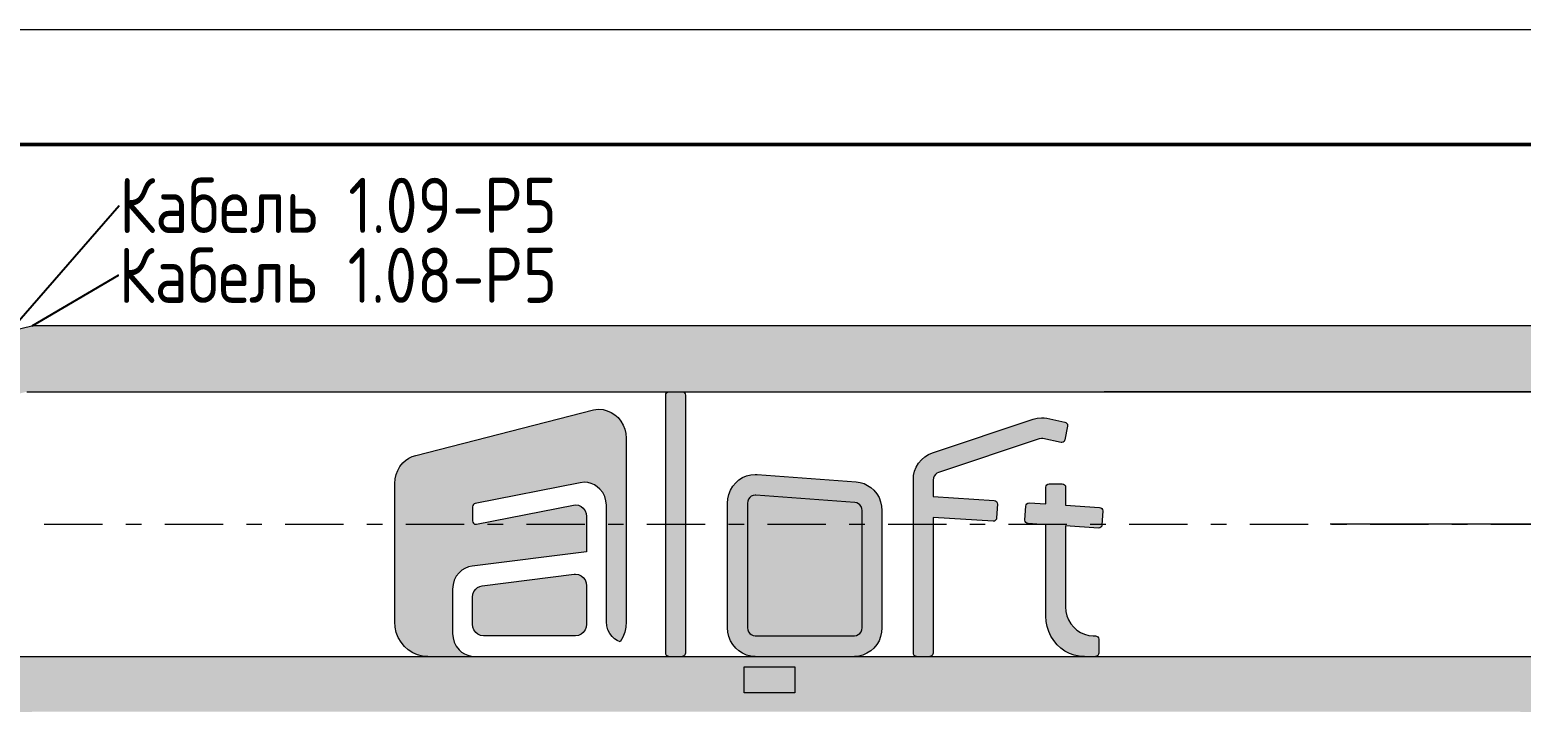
# Model space of a CAD drawing. Header units: millimetres. Extents: x 1499747 to 4230374, y -28481 to 441852.
# Drawn here: x 4054922 to 4068450, y 407064 to 413159 of the extents above; entities that cross this region are included whole.
import ezdxf
from ezdxf import colors
from ezdxf.entities.mleader import LeaderData, LeaderLine
from ezdxf.enums import TextEntityAlignment as Align
from ezdxf.math import Vec2, Vec3

# ---------------------------------------------------------------- set-up
doc = ezdxf.new("R2010")
doc.units = ezdxf.units.MM
doc.header["$MEASUREMENT"] = 0
doc.layers.add('ТП', color=250, linetype='Continuous', lineweight=30)
doc.layers.add('Чертеж и Рисунок', color=7, linetype='Continuous')
doc.styles.add('ISOCPEUR_4', font='isocpeur.ttf', dxfattribs={"width": 0.85, "height": 250})
doc.styles.add('СПДС', font='isocpeur.ttf', dxfattribs={"width": 0.9})

# ---------------------------------------------------------------- blocks, each defined once
blk = doc.blocks.new('*U32')
at = {"lineweight": 0}
blk.add_lwpolyline([(-415, -5), (5, -5), (5, 292), (-415, 292)], close=True, dxfattribs=at)
at = {"color": 0, "linetype": 'Continuous', "lineweight": 50}
blk.add_lwpolyline([(-395, 287), (0, 287), (0, 0), (-395, 0)], close=True, dxfattribs=at)
at = {"style": 'СПДС'}
for tag, p in [('ШИФР_ПРОЕКТА_ЛИСТ2', (-65, 7.5)), ('ЛИСТ_второй', (-5, 5))]:
    blk.add_attdef(tag, text='', height=2.5, dxfattribs=at).set_placement(p, align=Align.MIDDLE_CENTER)

msp = doc.modelspace()

# ---------------------------------------------------------------- hatches: boundary and pattern name
at = {"layer": 'Чертеж и Рисунок', "linetype": 'Continuous', "lineweight": 0, "true_color": 0x2e2e2e}
for points in [[(4049941.96679, 408678.46478), (4054894.67436, 409878.46661), (4054953.77445, 410478.39753), (4049941.96679, 409264.08568)], [(4054894.67436, 409878.46661), (4063916.98814, 409878.46661), (4063916.98814, 410478.39753), (4054953.77445, 410478.39753)], [(4075192.00537, 410478.39753), (4063916.98814, 410478.39753), (4063916.98814, 409878.46661), (4075192.00537, 409878.46661)]]:
    msp.add_hatch(color=250, dxfattribs=at).paths.add_polyline_path(points)
at = {"layer": 'Чертеж и Рисунок', "linetype": 'Continuous', "lineweight": 0, "true_color": 0xf7f7f7}
for points in [[(4060692.18321, 409859.07658), (4060689.88321, 409847.16657), (4060689.88321, 407509.77299), (4060692.18321, 407497.85298), (4060698.68322, 407487.63296), (4060708.38324, 407480.87295), (4060719.88326, 407478.46295), (4060839.88344, 407478.46295), (4060851.48346, 407480.87295), (4060861.08347, 407487.63296), (4060867.68348, 407497.85298), (4060869.88349, 407509.77299), (4060869.88349, 409847.16657), (4060867.68348, 409859.07658), (4060861.08347, 409869.2966), (4060851.48346, 409876.05661), (4060839.88344, 409878.46661), (4060719.88326, 409878.46661), (4060708.38324, 409876.05661), (4060698.68322, 409869.2966)], [(4060204.68247, 407658.69322), (4060226.3825, 407639.28319), (4060250.98254, 407623.70317), (4060277.88258, 407612.40315), (4060301.28262, 407653.65321), (4060318.28264, 407697.91328), (4060328.58266, 407744.20335), (4060331.98266, 407791.51343), (4060331.98266, 409458.87597), (4060328.98266, 409499.39603), (4060319.88265, 409538.9961), (4060304.88262, 409576.76615), (4060284.38259, 409611.81621), (4060258.68255, 409643.33625), (4060229.28251, 409669.74629), (4060195.98246, 409691.06633), (4060159.6824, 409706.75635), (4060121.38234, 409716.39637), (4060081.98228, 409719.73637), (4060057.68225, 409718.44637), (4060033.68221, 409714.74636), (4058421.97975, 409301.07573), (4058389.4797, 409290.24572), (4058358.77965, 409274.96569), (4058330.47961, 409255.54566), (4058305.17957, 409232.35563), (4058279.57953, 409200.83558), (4058258.9795, 409165.78552), (4058243.97947, 409128.02547), (4058234.87946, 409088.41541), (4058231.97946, 409047.89534), (4058231.97946, 407791.51343), (4058235.47946, 407742.88335), (4058246.37948, 407695.35328), (4058264.37951, 407650.04321), (4058289.07954, 407607.98314), (4058319.77959, 407570.15309), (4058355.17964, 407538.46304), (4058395.07971, 407512.873), (4058438.67977, 407494.04297), (4058484.67984, 407482.47295), (4058531.97991, 407478.46295), (4058956.98056, 407478.46295), (4058925.38052, 407481.14295), (4058894.78047, 407488.85296), (4058865.68042, 407501.40298), (4058839.08038, 407518.46301), (4058815.48035, 407539.59304), (4058790.48031, 407571.57309), (4058771.98028, 407607.72314), (4058760.68026, 407646.7232), (4058756.98026, 407687.16327), (4058756.98026, 408089.61388), (4058760.68026, 408130.05394), (4058771.98028, 408169.054), (4058790.48031, 408205.20406), (4058815.48035, 408237.18411), (4058840.68039, 408259.52414), (4058869.28043, 408277.22417), (4058900.48048, 408289.77419), (4058933.38053, 408296.7942), (4059971.98211, 408426.7544), (4059971.98211, 408748.09489), (4059968.58211, 408774.92493), (4059958.68209, 408800.06497), (4059942.68207, 408821.875), (4059922.18204, 408838.37502), (4059897.982, 408848.80504), (4059871.98196, 408852.44505), (4059853.38193, 408850.59504), (4058972.48059, 408676.96478), (4058966.98058, 408676.41478), (4058955.38056, 408678.83478), (4058945.78055, 408685.58479), (4058939.18054, 408695.80481), (4058936.98053, 408707.72483), (4058936.98053, 408835.15502), (4058939.18054, 408847.07504), (4058945.78055, 408857.29505), (4058952.88056, 408862.82506), (4058961.38057, 408865.91507), (4059914.78203, 409053.82535), (4059951.98208, 409057.51536), (4059983.48213, 409054.84536), (4060014.18218, 409047.13534), (4060043.18222, 409034.58532), (4060069.78226, 409017.5153), (4060093.3823, 408996.39527), (4060118.38234, 408964.40522), (4060136.88237, 408928.25516), (4060148.18238, 408889.2551), (4060151.98239, 408848.82504), (4060151.98239, 407791.51343), (4060155.28239, 407755.11337), (4060165.48241, 407720.01332), (4060182.18244, 407687.48327)], [(4064276.78869, 409419.14591), (4064282.5887, 409418.55591), (4064294.08872, 409420.96591), (4064303.78873, 409427.72593), (4064308.88874, 409434.84594), (4064311.88874, 409443.07595), (4064335.08878, 409565.93614), (4064335.78878, 409572.71615), (4064333.48878, 409584.63616), (4064326.98877, 409594.85618), (4064319.88876, 409600.32619), (4064311.58874, 409603.42619), (4064146.58849, 409637.26625), (4064122.58846, 409640.95625), (4064098.28842, 409642.25625), (4064059.48836, 409639.01625), (4064021.7883, 409629.67623), (4063109.68691, 409325.38577), (4063072.98685, 409309.69574), (4063039.2868, 409288.22571), (4063009.48675, 409261.56567), (4062983.88672, 409230.04562), (4062963.28668, 409194.99557), (4062948.28666, 409157.22551), (4062939.18665, 409117.62545), (4062936.28664, 409077.10539), (4062936.28664, 407509.77299), (4062938.48665, 407497.85298), (4062945.08666, 407487.63296), (4062954.68667, 407480.87295), (4062966.28669, 407478.46295), (4063086.28687, 407478.46295), (4063097.78689, 407480.87295), (4063107.4869, 407487.63296), (4063113.98691, 407497.85298), (4063116.28692, 407509.77299), (4063116.28692, 408738.96487), (4063659.98775, 408703.91482), (4063661.68775, 408703.85482), (4063673.28777, 408706.26482), (4063682.98778, 408713.02483), (4063689.18779, 408722.58485), (4063691.6878, 408733.74486), (4063699.08781, 408858.72506), (4063699.08781, 408860.13506), (4063696.88781, 408872.05508), (4063690.3878, 408882.27509), (4063681.48778, 408888.6651), (4063670.88777, 408891.38511), (4063116.28692, 408927.15516), (4063116.28692, 409076.82539), (4063116.28692, 409077.88539), (4063118.58692, 409096.39542), (4063125.48693, 409113.72545), (4063136.48695, 409128.77547), (4063149.18697, 409139.29548), (4063164.08699, 409146.3955), (4064077.08839, 409450.99596), (4064097.68842, 409454.84597), (4064111.48844, 409453.12596)], [(4064396.38887, 407491.18297), (4064441.58894, 407481.74295), (4064487.58901, 407478.46295), (4064587.58917, 407478.46295), (4064599.18918, 407480.87295), (4064608.8892, 407487.63296), (4064615.38921, 407497.85298), (4064617.58921, 407509.77299), (4064617.58921, 407634.98319), (4064615.38921, 407646.9032), (4064608.8892, 407657.12322), (4064599.18918, 407663.88323), (4064587.58917, 407666.29323), (4064567.58914, 407666.29323), (4064528.18908, 407669.63324), (4064489.88902, 407679.27325), (4064453.58896, 407694.96328), (4064420.28891, 407716.29331), (4064390.88887, 407742.70335), (4064365.18883, 407774.2234), (4064344.68879, 407809.27345), (4064329.68877, 407847.03351), (4064320.58876, 407886.63357), (4064317.58875, 407927.16363), (4064317.58875, 408661.50475), (4064615.28921, 408642.30473), (4064617.08921, 408642.24473), (4064628.68923, 408644.65473), (4064638.28924, 408651.41474), (4064644.58925, 408660.98475), (4064647.08926, 408672.13477), (4064654.48927, 408797.11496), (4064654.48927, 408798.53496), (4064652.28926, 408810.44498), (4064645.68925, 408820.665), (4064636.88924, 408827.06501), (4064626.28922, 408829.78501), (4064317.58875, 408849.68504), (4064317.58875, 409012.60529), (4064315.38875, 409024.52531), (4064308.88874, 409034.74532), (4064299.18873, 409041.50534), (4064287.58871, 409043.91534), (4064167.58852, 409043.91534), (4064156.08851, 409041.50534), (4064146.38849, 409034.74532), (4064139.88848, 409024.52531), (4064137.58848, 409012.60529), (4064137.58848, 408861.29506), (4063987.48825, 408870.97507), (4063985.68825, 408871.02507), (4063974.18823, 408868.61507), (4063964.48821, 408861.85506), (4063958.2882, 408852.29505), (4063955.7882, 408841.14503), (4063948.38819, 408716.16484), (4063948.28819, 408714.74484), (4063950.58819, 408702.82482), (4063957.0882, 408692.6048), (4063965.98822, 408686.21479), (4063976.58823, 408683.49479), (4064137.58848, 408673.10477), (4064137.58848, 407843.68351), (4064140.48848, 407796.35343), (4064149.2885, 407749.76336), (4064163.98852, 407704.67329), (4064184.18855, 407661.79323), (4064209.78859, 407621.83317), (4064240.18864, 407585.43311), (4064274.08869, 407554.15306), (4064311.88874, 407527.71302), (4064352.88881, 407506.59299)], [(4059003.38063, 408113.83392), (4058983.3806, 408103.7239), (4058966.28058, 408089.33388), (4058950.28055, 408067.51385), (4058940.28054, 408042.38381), (4058936.98053, 408015.54377), (4058936.98053, 407770.64339), (4058940.28054, 407743.80335), (4058950.28055, 407718.67331), (4058966.28058, 407696.85328), (4058986.78061, 407680.36326), (4059010.88065, 407669.92324), (4059036.98069, 407666.29323), (4059871.98196, 407666.29323), (4059897.982, 407669.92324), (4059922.18204, 407680.36326), (4059942.68207, 407696.85328), (4059958.68209, 407718.67331), (4059968.58211, 407743.80335), (4059971.98211, 407770.64339), (4059971.98211, 408119.98393), (4059968.58211, 408146.82397), (4059958.68209, 408171.95401), (4059942.68207, 408193.77404), (4059922.18204, 408210.26407), (4059897.982, 408220.70408), (4059871.98196, 408224.33409), (4059860.18194, 408223.57409), (4059025.18067, 408119.13393)]]:
    msp.add_hatch(color=7, dxfattribs=at).paths.add_polyline_path(points)
h = msp.add_hatch(color=7, dxfattribs=at)
h.paths.add_polyline_path([(4061251.78407, 407739.33335), (4061254.68409, 407698.81329), (4061263.78408, 407659.21322), (4061278.7841, 407621.44316), (4061299.38413, 407586.39312), (4061324.98417, 407554.87306), (4061354.38421, 407528.46302), (4061387.68427, 407507.13298), (4061423.98434, 407491.44296), (4061462.3844, 407481.80295), (4061501.78444, 407478.46295), (4062401.78584, 407478.46295), (4062441.18588, 407481.80295), (4062479.58594, 407491.44296), (4062515.88599, 407507.13298), (4062549.18604, 407528.46302), (4062578.58611, 407554.87306), (4062604.18612, 407586.39312), (4062624.78618, 407621.44316), (4062639.7862, 407659.21322), (4062648.88619, 407698.81329), (4062651.78621, 407739.33335), (4062651.78621, 408800.78497), (4062648.88619, 408841.30504), (4062639.7862, 408880.91509), (4062624.78618, 408918.67514), (4062604.18612, 408953.7252), (4062578.58611, 408985.24526), (4062551.88606, 409009.53529), (4062521.88602, 409029.64532), (4062489.28595, 409045.12533), (4062454.78591, 409055.64536), (4062419.08585, 409060.97536), (4061518.98447, 409128.05548), (4061501.78444, 409128.73547), (4061462.3844, 409125.39547), (4061423.98434, 409115.75545), (4061387.68427, 409100.06544), (4061354.38421, 409078.7354), (4061324.98417, 409052.32535), (4061299.38413, 409020.8053), (4061278.7841, 408985.75525), (4061263.78408, 408947.99518), (4061254.68409, 408908.38513), (4061251.78407, 408867.86506)])
h.paths.add_polyline_path([(4061431.78434, 408867.86506), (4061434.08436, 408886.64509), (4061441.08436, 408904.24514), (4061452.28438, 408919.51514), (4061466.58439, 408931.05515), (4061483.48443, 408938.36517), (4061501.78444, 408940.90518), (4061506.58446, 408940.71519), (4062406.68584, 408873.63507), (4062423.08585, 408870.34507), (4062438.28589, 408863.12507), (4062451.2859, 408852.43505), (4062462.48592, 408837.16502), (4062469.48592, 408819.56499), (4062471.78594, 408800.78497), (4062471.78594, 407739.33335), (4062469.48592, 407720.55333), (4062462.48592, 407702.95328), (4062451.2859, 407687.68328), (4062436.98589, 407676.14326), (4062420.08585, 407668.83324), (4062401.78584, 407666.29324), (4061501.78444, 407666.29324), (4061483.48443, 407668.83324), (4061466.58439, 407676.14326), (4061452.28438, 407687.68328), (4061441.08436, 407702.95328), (4061434.08436, 407720.55333), (4061431.78434, 407739.33335)], flags=0)
at = {"layer": 'Чертеж и Рисунок', "linetype": 'Continuous', "lineweight": 0, "true_color": 0xffffff}
for points in [[(4061431.78434, 407739.33335), (4061434.08435, 407720.55332), (4061441.08436, 407702.95329), (4061452.28438, 407687.68327), (4061466.5844, 407676.14325), (4061483.48442, 407668.83324), (4061501.78445, 407666.29323), (4062401.78583, 407666.29323), (4062420.08585, 407668.83324), (4062436.98588, 407676.14325), (4062451.2859, 407687.68327), (4062462.48592, 407702.95329), (4062469.48593, 407720.55332), (4062471.78593, 407739.33335), (4062471.78593, 408800.78497), (4062469.48593, 408819.565), (4062462.48592, 408837.16502), (4062451.2859, 408852.43505), (4062438.28588, 408863.12506), (4062423.08586, 408870.34507), (4062406.68583, 408873.63508), (4061506.58446, 408940.72518), (4061501.78445, 408940.90518), (4061483.48442, 408938.36518), (4061466.5844, 408931.05517), (4061452.28438, 408919.51515), (4061441.08436, 408904.24513), (4061434.08435, 408886.6451), (4061431.78434, 408867.86507)], [(4061400.5843, 407150.09245), (4061862.485, 407150.09245), (4061862.485, 407385.81281), (4061400.5843, 407385.81281)]]:
    msp.add_hatch(color=7, dxfattribs=at).paths.add_polyline_path(points)
at = {"layer": 'Чертеж и Рисунок', "linetype": 'Continuous', "lineweight": 0, "true_color": 0xbc9a89}
for points in [[(4054441.97367, 407478.46295), (4054441.97367, 399933.01142), (4054941.97443, 399933.01142), (4054941.97443, 407478.46295)], [(4054941.97443, 406978.46218), (4068441.89505, 406978.46218), (4068441.89505, 407478.46295), (4054941.97443, 407478.46295)], [(4068441.89505, 407478.46295), (4068441.89505, 399933.01142), (4068941.89582, 399933.01142), (4068941.89582, 407478.46295)]]:
    msp.add_hatch(color=33, dxfattribs=at).paths.add_polyline_path(points)

# ---------------------------------------------------------------- linework, layer by layer
at = {"layer": 'Чертеж и Рисунок', "color": 7, "linetype": 'Continuous', "lineweight": 5}
for points in [[(4049943.16679, 409264.37568), (4054953.77445, 410478.39753)], [(4054953.77445, 410478.39753), (4063916.98814, 410478.39753)], [(4063916.98814, 410478.39753), (4075192.00537, 410478.39753)], [(4054894.67436, 409878.46661), (4063916.98814, 409878.46661)], [(4060689.88321, 409847.16657), (4060692.18321, 409859.07658)], [(4060689.88321, 407509.77299), (4060689.88321, 409847.16657)], [(4060692.18321, 409859.07658), (4060698.68322, 409869.2966)], [(4060698.68322, 409869.2966), (4060708.38324, 409876.05661)], [(4060708.38324, 409876.05661), (4060719.88326, 409878.46661)], [(4060839.88344, 409878.46661), (4060851.48346, 409876.05661)], [(4060851.48346, 409876.05661), (4060861.08347, 409869.2966)], [(4060861.08347, 409869.2966), (4060867.68348, 409859.07658)], [(4060867.68348, 409859.07658), (4060869.88349, 409847.16657)], [(4060869.88349, 409847.16657), (4060869.88349, 407509.77299)], [(4063916.98814, 409878.46661), (4075192.00537, 409878.46661)], [(4077731.30925, 409878.46661), (4064666.98929, 409878.46661)], [(4076263.807, 409878.46661), (4064666.98929, 409878.46661)], [(4058421.97975, 409301.07573), (4060033.68221, 409714.74636)], [(4060033.68221, 409714.74636), (4060057.68225, 409718.44637)], [(4060057.68225, 409718.44637), (4060081.98228, 409719.73637)], [(4060081.98228, 409719.73637), (4060121.38234, 409716.39637)], [(4060121.38234, 409716.39637), (4060159.6824, 409706.75635)], [(4060159.6824, 409706.75635), (4060195.98246, 409691.06633)], [(4060195.98246, 409691.06633), (4060229.28251, 409669.74629)], [(4060229.28251, 409669.74629), (4060258.68255, 409643.33625)], [(4060258.68255, 409643.33625), (4060284.38259, 409611.81621)], [(4063109.68691, 409325.38577), (4064021.7883, 409629.67623)], [(4064021.7883, 409629.67623), (4064059.48836, 409639.01625)], [(4064059.48836, 409639.01625), (4064098.28842, 409642.25625)], [(4064098.28842, 409642.25625), (4064122.58846, 409640.95625)], [(4064122.58846, 409640.95625), (4064146.58849, 409637.26625)], [(4064146.58849, 409637.26625), (4064311.58874, 409603.42619)], [(4060284.38259, 409611.81621), (4060304.88262, 409576.76615)], [(4060304.88262, 409576.76615), (4060319.88265, 409538.9961)], [(4060319.88265, 409538.9961), (4060328.98266, 409499.39603)], [(4060328.98266, 409499.39603), (4060331.98266, 409458.87597)], [(4064311.58874, 409603.42619), (4064319.88876, 409600.32619)], [(4064335.08878, 409565.93614), (4064311.88874, 409443.07595)], [(4064319.88876, 409600.32619), (4064326.98877, 409594.85618)], [(4064326.98877, 409594.85618), (4064333.48878, 409584.63616)], [(4064333.48878, 409584.63616), (4064335.78878, 409572.71615)], [(4064335.78878, 409572.71615), (4064335.08878, 409565.93614)], [(4060331.98266, 409458.87597), (4060331.98266, 407791.51343)], [(4064077.08839, 409450.99596), (4063164.08699, 409146.3955)], [(4064097.68842, 409454.84597), (4064077.08839, 409450.99596)], [(4064111.48844, 409453.12596), (4064097.68842, 409454.84597)], [(4064276.78869, 409419.14591), (4064111.48844, 409453.12596)], [(4064282.5887, 409418.55591), (4064276.78869, 409419.14591)], [(4064294.08872, 409420.96591), (4064282.5887, 409418.55591)], [(4064303.78873, 409427.72593), (4064294.08872, 409420.96591)], [(4064308.88874, 409434.84594), (4064303.78873, 409427.72593)], [(4064311.88874, 409443.07595), (4064308.88874, 409434.84594)], [(4058279.57953, 409200.83558), (4058305.17957, 409232.35563)], [(4058305.17957, 409232.35563), (4058330.47961, 409255.54566)], [(4058330.47961, 409255.54566), (4058358.77965, 409274.96569)], [(4058358.77965, 409274.96569), (4058389.4797, 409290.24572)], [(4058389.4797, 409290.24572), (4058421.97975, 409301.07573)], [(4062963.28668, 409194.99557), (4062983.88672, 409230.04562)], [(4062983.88672, 409230.04562), (4063009.48675, 409261.56567)], [(4063009.48675, 409261.56567), (4063039.2868, 409288.22571)], [(4063039.2868, 409288.22571), (4063072.98685, 409309.69574)], [(4063072.98685, 409309.69574), (4063109.68691, 409325.38577)], [(4058231.97946, 409047.89534), (4058234.87946, 409088.41541)], [(4058234.87946, 409088.41541), (4058243.97947, 409128.02547)], [(4058243.97947, 409128.02547), (4058258.9795, 409165.78552)], [(4058258.9795, 409165.78552), (4058279.57953, 409200.83558)], [(4061354.38423, 409078.73539), (4061387.68428, 409100.06542)], [(4061387.68428, 409100.06542), (4061423.98433, 409115.75545)], [(4061423.98433, 409115.75545), (4061462.38439, 409125.39546)], [(4061462.38439, 409125.39546), (4061501.78445, 409128.73547)], [(4061501.78445, 409128.73547), (4061518.98448, 409128.05547)], [(4061518.98448, 409128.05547), (4062419.08585, 409060.97536)], [(4062936.28664, 409077.10539), (4062939.18665, 409117.62545)], [(4062939.18665, 409117.62545), (4062948.28666, 409157.22551)], [(4062948.28666, 409157.22551), (4062963.28668, 409194.99557)], [(4063118.58692, 409096.39542), (4063116.28692, 409077.88539)], [(4063125.48693, 409113.72545), (4063118.58692, 409096.39542)], [(4063136.48695, 409128.77547), (4063125.48693, 409113.72545)], [(4063149.18697, 409139.29548), (4063136.48695, 409128.77547)], [(4063164.08699, 409146.3955), (4063149.18697, 409139.29548)], [(4058231.97946, 407791.51343), (4058231.97946, 409047.89534)], [(4059914.78203, 409053.82535), (4058961.38057, 408865.91507)], [(4059951.98208, 409057.51536), (4059914.78203, 409053.82535)], [(4059983.48213, 409054.84536), (4059951.98208, 409057.51536)], [(4060014.18218, 409047.13534), (4059983.48213, 409054.84536)], [(4060043.18222, 409034.58532), (4060014.18218, 409047.13534)], [(4060069.78226, 409017.5153), (4060043.18222, 409034.58532)], [(4060093.3823, 408996.39527), (4060069.78226, 409017.5153)], [(4060118.38234, 408964.40522), (4060093.3823, 408996.39527)], [(4060136.88237, 408928.25516), (4060118.38234, 408964.40522)], [(4061254.68407, 408908.38513), (4061263.78409, 408947.99519)], [(4061263.78409, 408947.99519), (4061278.78411, 408985.75525)], [(4061278.78411, 408985.75525), (4061299.38414, 409020.8053)], [(4061299.38414, 409020.8053), (4061324.98418, 409052.32535)], [(4061324.98418, 409052.32535), (4061354.38423, 409078.73539)], [(4062419.08585, 409060.97536), (4062454.78591, 409055.64536)], [(4062454.78591, 409055.64536), (4062489.28596, 409045.12534)], [(4062489.28596, 409045.12534), (4062521.88601, 409029.64532)], [(4062521.88601, 409029.64532), (4062551.88606, 409009.53529)], [(4062551.88606, 409009.53529), (4062578.5861, 408985.24525)], [(4062578.5861, 408985.24525), (4062604.18614, 408953.7252)], [(4062604.18614, 408953.7252), (4062624.78617, 408918.67515)], [(4062936.28664, 407509.77299), (4062936.28664, 409077.10539)], [(4063116.28692, 409077.88539), (4063116.28692, 409076.82539)], [(4063116.28692, 409076.82539), (4063116.28692, 408927.15516)], [(4064137.58848, 409012.60529), (4064139.88848, 409024.52531)], [(4064137.58848, 408861.29506), (4064137.58848, 409012.60529)], [(4064139.88848, 409024.52531), (4064146.38849, 409034.74532)], [(4064146.38849, 409034.74532), (4064156.08851, 409041.50534)], [(4064156.08851, 409041.50534), (4064167.58852, 409043.91534)], [(4064167.58852, 409043.91534), (4064287.58871, 409043.91534)], [(4064287.58871, 409043.91534), (4064299.18873, 409041.50534)], [(4064299.18873, 409041.50534), (4064308.88874, 409034.74532)], [(4064308.88874, 409034.74532), (4064315.38875, 409024.52531)], [(4064315.38875, 409024.52531), (4064317.58875, 409012.60529)], [(4064317.58875, 409012.60529), (4064317.58875, 408849.68504)], [(4058939.18054, 408847.07504), (4058936.98053, 408835.15502)], [(4058936.98053, 408835.15502), (4058936.98053, 408707.72483)], [(4058945.78055, 408857.29505), (4058939.18054, 408847.07504)], [(4058952.88056, 408862.82506), (4058945.78055, 408857.29505)], [(4058961.38057, 408865.91507), (4058952.88056, 408862.82506)], [(4058972.48059, 408676.96478), (4059853.38193, 408850.59504)], [(4059853.38193, 408850.59504), (4059871.98196, 408852.44505)], [(4059871.98196, 408852.44505), (4059897.982, 408848.80504)], [(4059897.982, 408848.80504), (4059922.18204, 408838.37502)], [(4059922.18204, 408838.37502), (4059942.68207, 408821.875)], [(4059942.68207, 408821.875), (4059958.68209, 408800.06497)], [(4060148.18238, 408889.2551), (4060136.88237, 408928.25516)], [(4060151.98239, 408848.82504), (4060148.18238, 408889.2551)], [(4060151.98239, 407791.51343), (4060151.98239, 408848.82504)], [(4061251.78407, 408867.86507), (4061254.68407, 408908.38513)], [(4061251.78407, 407739.33335), (4061251.78407, 408867.86507)], [(4061434.08435, 408886.6451), (4061431.78434, 408867.86507)], [(4061431.78434, 408867.86507), (4061431.78434, 407739.33335)], [(4061441.08436, 408904.24513), (4061434.08435, 408886.6451)], [(4061452.28438, 408919.51515), (4061441.08436, 408904.24513)], [(4061466.5844, 408931.05517), (4061452.28438, 408919.51515)], [(4061483.48442, 408938.36518), (4061466.5844, 408931.05517)], [(4061501.78445, 408940.90518), (4061483.48442, 408938.36518)], [(4061506.58446, 408940.71518), (4061501.78445, 408940.90518)], [(4062406.68583, 408873.63508), (4061506.58446, 408940.71518)], [(4062423.08586, 408870.34507), (4062406.68583, 408873.63508)], [(4062438.28588, 408863.12506), (4062423.08586, 408870.34507)], [(4062451.2859, 408852.43505), (4062438.28588, 408863.12506)], [(4062462.48592, 408837.16502), (4062451.2859, 408852.43505)], [(4062469.48593, 408819.565), (4062462.48592, 408837.16502)], [(4062471.78593, 408800.78497), (4062469.48593, 408819.565)], [(4062624.78617, 408918.67515), (4062639.78619, 408880.91509)], [(4062639.78619, 408880.91509), (4062648.8862, 408841.30503)], [(4062648.8862, 408841.30503), (4062651.78621, 408800.78497)], [(4063116.28692, 408927.15516), (4063670.88777, 408891.38511)], [(4063670.88777, 408891.38511), (4063681.48778, 408888.6651)], [(4063681.48778, 408888.6651), (4063690.3878, 408882.27509)], [(4063690.3878, 408882.27509), (4063696.88781, 408872.05508)], [(4063699.08781, 408858.72506), (4063691.6878, 408733.74486)], [(4063696.88781, 408872.05508), (4063699.08781, 408860.13506)], [(4063699.08781, 408860.13506), (4063699.08781, 408858.72506)], [(4063948.38819, 408716.16484), (4063955.7882, 408841.14503)], [(4063955.7882, 408841.14503), (4063958.2882, 408852.29505)], [(4063958.2882, 408852.29505), (4063964.48821, 408861.85506)], [(4063964.48821, 408861.85506), (4063974.18823, 408868.61507)], [(4063974.18823, 408868.61507), (4063985.68825, 408871.02507)], [(4063985.68825, 408871.02507), (4063987.48825, 408870.97507)], [(4063987.48825, 408870.97507), (4064137.58848, 408861.29506)], [(4064317.58875, 408849.68504), (4064626.28922, 408829.78501)], [(4064626.28922, 408829.78501), (4064636.88924, 408827.06501)], [(4064636.88924, 408827.06501), (4064645.68925, 408820.665)], [(4064645.68925, 408820.665), (4064652.28926, 408810.44498)], [(4058936.98053, 408707.72483), (4058939.18054, 408695.80481)], [(4058939.18054, 408695.80481), (4058945.78055, 408685.58479)], [(4058945.78055, 408685.58479), (4058955.38056, 408678.83478)], [(4058955.38056, 408678.83478), (4058966.98058, 408676.41478)], [(4058966.98058, 408676.41478), (4058972.48059, 408676.96478)], [(4059958.68209, 408800.06497), (4059968.58211, 408774.92493)], [(4059968.58211, 408774.92493), (4059971.98211, 408748.09489)], [(4059971.98211, 408748.09489), (4059971.98211, 408426.7544)], [(4062471.78593, 407739.33335), (4062471.78593, 408800.78497)], [(4062651.78621, 408800.78497), (4062651.78621, 407739.33335)], [(4063116.28692, 408738.96487), (4063116.28692, 407509.77299)], [(4063659.98775, 408703.91482), (4063116.28692, 408738.96487)], [(4063661.68775, 408703.85482), (4063659.98775, 408703.91482)], [(4063673.28777, 408706.26482), (4063661.68775, 408703.85482)], [(4063682.98778, 408713.02483), (4063673.28777, 408706.26482)], [(4063689.18779, 408722.58485), (4063682.98778, 408713.02483)], [(4063691.6878, 408733.74486), (4063689.18779, 408722.58485)], [(4063948.28819, 408714.74484), (4063948.38819, 408716.16484)], [(4063950.58819, 408702.82482), (4063948.28819, 408714.74484)], [(4063957.0882, 408692.6048), (4063950.58819, 408702.82482)], [(4063965.98822, 408686.21479), (4063957.0882, 408692.6048)], [(4063976.58823, 408683.49479), (4063965.98822, 408686.21479)], [(4064137.58848, 408673.10477), (4063976.58823, 408683.49479)], [(4064654.48927, 408797.11496), (4064647.08926, 408672.13477)], [(4064652.28926, 408810.44498), (4064654.48927, 408798.53496)], [(4064654.48927, 408798.53496), (4064654.48927, 408797.11496)], [(4077731.30925, 408678.46478), (4066716.89242, 408678.46478)], [(4076263.807, 408678.46478), (4066716.89242, 408678.46478)], [(4064137.58848, 407843.68351), (4064137.58848, 408673.10477)], [(4064317.58875, 408661.50475), (4064317.58875, 407927.16363)], [(4064615.28921, 408642.30473), (4064317.58875, 408661.50475)], [(4064617.08921, 408642.24473), (4064615.28921, 408642.30473)], [(4064628.68923, 408644.65473), (4064617.08921, 408642.24473)], [(4064638.28924, 408651.41474), (4064628.68923, 408644.65473)], [(4064644.58925, 408660.98475), (4064638.28924, 408651.41474)], [(4064647.08926, 408672.13477), (4064644.58925, 408660.98475)], [(4059971.98211, 408426.7544), (4058933.38053, 408296.7942)], [(4058869.28043, 408277.22417), (4058840.68039, 408259.52414)], [(4058900.48048, 408289.77419), (4058869.28043, 408277.22417)], [(4058933.38053, 408296.7942), (4058900.48048, 408289.77419)], [(4058771.98028, 408169.054), (4058760.68026, 408130.05394)], [(4058790.48031, 408205.20406), (4058771.98028, 408169.054)], [(4058815.48035, 408237.18411), (4058790.48031, 408205.20406)], [(4058840.68039, 408259.52414), (4058815.48035, 408237.18411)], [(4059025.18067, 408119.13393), (4059860.18194, 408223.57409)], [(4059860.18194, 408223.57409), (4059871.98196, 408224.33409)], [(4059871.98196, 408224.33409), (4059897.982, 408220.70408)], [(4059897.982, 408220.70408), (4059922.18204, 408210.26407)], [(4059922.18204, 408210.26407), (4059942.68207, 408193.77404)], [(4059942.68207, 408193.77404), (4059958.68209, 408171.95401)], [(4059958.68209, 408171.95401), (4059968.58211, 408146.82397)], [(4059968.58211, 408146.82397), (4059971.98211, 408119.98393)], [(4058760.68026, 408130.05394), (4058756.98026, 408089.61388)], [(4058756.98026, 408089.61388), (4058756.98026, 407687.16327)], [(4058936.98053, 408015.54377), (4058940.28054, 408042.38381)], [(4058936.98053, 407770.64339), (4058936.98053, 408015.54377)], [(4058940.28054, 408042.38381), (4058950.28055, 408067.51385)], [(4058950.28055, 408067.51385), (4058966.28058, 408089.33388)], [(4058966.28058, 408089.33388), (4058983.3806, 408103.7239)], [(4058983.3806, 408103.7239), (4059003.38063, 408113.83392)], [(4059003.38063, 408113.83392), (4059025.18067, 408119.13393)], [(4059971.98211, 408119.98393), (4059971.98211, 407770.64339)], [(4064317.58875, 407927.16363), (4064320.58876, 407886.63357)], [(4064320.58876, 407886.63357), (4064329.68877, 407847.03351)], [(4058235.47946, 407742.88335), (4058231.97946, 407791.51343)], [(4058246.37948, 407695.35328), (4058235.47946, 407742.88335)], [(4058940.28054, 407743.80335), (4058936.98053, 407770.64339)], [(4058950.28055, 407718.67331), (4058940.28054, 407743.80335)], [(4059968.58211, 407743.80335), (4059958.68209, 407718.67331)], [(4059971.98211, 407770.64339), (4059968.58211, 407743.80335)], [(4060155.28239, 407755.11337), (4060151.98239, 407791.51343)], [(4060165.48241, 407720.01332), (4060155.28239, 407755.11337)], [(4060328.58266, 407744.20335), (4060318.28264, 407697.91328)], [(4060331.98266, 407791.51343), (4060328.58266, 407744.20335)], [(4061254.68407, 407698.81328), (4061251.78407, 407739.33335)], [(4061431.78434, 407739.33335), (4061434.08435, 407720.55332)], [(4062469.48593, 407720.55332), (4062471.78593, 407739.33335)], [(4062651.78621, 407739.33335), (4062648.8862, 407698.81328)], [(4064140.48848, 407796.35343), (4064137.58848, 407843.68351)], [(4064149.2885, 407749.76336), (4064140.48848, 407796.35343)], [(4064163.98852, 407704.67329), (4064149.2885, 407749.76336)], [(4064329.68877, 407847.03351), (4064344.68879, 407809.27345)], [(4064344.68879, 407809.27345), (4064365.18883, 407774.2234)], [(4064365.18883, 407774.2234), (4064390.88887, 407742.70335)], [(4064390.88887, 407742.70335), (4064420.28891, 407716.29331)], [(4058264.37951, 407650.04321), (4058246.37948, 407695.35328)], [(4058289.07954, 407607.98314), (4058264.37951, 407650.04321)], [(4058319.77959, 407570.15309), (4058289.07954, 407607.98314)], [(4058756.98026, 407687.16327), (4058760.68026, 407646.7232)], [(4058760.68026, 407646.7232), (4058771.98028, 407607.72314)], [(4058771.98028, 407607.72314), (4058790.48031, 407571.57309)], [(4058966.28058, 407696.85328), (4058950.28055, 407718.67331)], [(4058986.78061, 407680.36326), (4058966.28058, 407696.85328)], [(4059010.88065, 407669.92324), (4058986.78061, 407680.36326)], [(4059036.98069, 407666.29323), (4059010.88065, 407669.92324)], [(4059871.98196, 407666.29323), (4059036.98069, 407666.29323)], [(4059897.982, 407669.92324), (4059871.98196, 407666.29323)], [(4059922.18204, 407680.36326), (4059897.982, 407669.92324)], [(4059942.68207, 407696.85328), (4059922.18204, 407680.36326)], [(4059958.68209, 407718.67331), (4059942.68207, 407696.85328)], [(4060182.18244, 407687.48327), (4060165.48241, 407720.01332)], [(4060204.68247, 407658.69322), (4060182.18244, 407687.48327)], [(4060226.3825, 407639.28319), (4060204.68247, 407658.69322)], [(4060250.98254, 407623.70317), (4060226.3825, 407639.28319)], [(4060277.88258, 407612.40315), (4060250.98254, 407623.70317)], [(4060301.28262, 407653.65321), (4060277.88258, 407612.40315)], [(4060318.28264, 407697.91328), (4060301.28262, 407653.65321)], [(4061263.78409, 407659.21322), (4061254.68407, 407698.81328)], [(4061278.78411, 407621.44317), (4061263.78409, 407659.21322)], [(4061299.38414, 407586.39311), (4061278.78411, 407621.44317)], [(4061434.08435, 407720.55332), (4061441.08436, 407702.95329)], [(4061441.08436, 407702.95329), (4061452.28438, 407687.68327)], [(4061452.28438, 407687.68327), (4061466.5844, 407676.14325)], [(4061466.5844, 407676.14325), (4061483.48442, 407668.83324)], [(4061483.48442, 407668.83324), (4061501.78445, 407666.29323)], [(4061501.78445, 407666.29323), (4062401.78583, 407666.29323)], [(4062401.78583, 407666.29323), (4062420.08585, 407668.83324)], [(4062420.08585, 407668.83324), (4062436.98588, 407676.14325)], [(4062436.98588, 407676.14325), (4062451.2859, 407687.68327)], [(4062451.2859, 407687.68327), (4062462.48592, 407702.95329)], [(4062462.48592, 407702.95329), (4062469.48593, 407720.55332)], [(4062624.78617, 407621.44317), (4062604.18614, 407586.39311)], [(4062639.78619, 407659.21322), (4062624.78617, 407621.44317)], [(4062648.8862, 407698.81328), (4062639.78619, 407659.21322)], [(4064184.18855, 407661.79323), (4064163.98852, 407704.67329)], [(4064209.78859, 407621.83317), (4064184.18855, 407661.79323)], [(4064240.18864, 407585.43311), (4064209.78859, 407621.83317)], [(4064420.28891, 407716.29331), (4064453.58896, 407694.96328)], [(4064453.58896, 407694.96328), (4064489.88902, 407679.27325)], [(4064489.88902, 407679.27325), (4064528.18908, 407669.63324)], [(4064528.18908, 407669.63324), (4064567.58914, 407666.29323)], [(4064567.58914, 407666.29323), (4064587.58917, 407666.29323)], [(4064587.58917, 407666.29323), (4064599.18918, 407663.88323)], [(4064599.18918, 407663.88323), (4064608.8892, 407657.12322)], [(4064608.8892, 407657.12322), (4064615.38921, 407646.9032)], [(4064615.38921, 407646.9032), (4064617.58921, 407634.98319)], [(4064617.58921, 407634.98319), (4064617.58921, 407509.77299)], [(4054441.97367, 407478.46295), (4054941.97443, 407478.46295)], [(4054941.97443, 407478.46295), (4068441.89505, 407478.46295)], [(4058355.17964, 407538.46304), (4058319.77959, 407570.15309)], [(4058395.07971, 407512.873), (4058355.17964, 407538.46304)], [(4058438.67977, 407494.04297), (4058395.07971, 407512.873)], [(4058484.67984, 407482.47295), (4058438.67977, 407494.04297)], [(4058531.97991, 407478.46295), (4058484.67984, 407482.47295)], [(4058790.48031, 407571.57309), (4058815.48035, 407539.59304)], [(4058815.48035, 407539.59304), (4058839.08038, 407518.46301)], [(4058839.08038, 407518.46301), (4058865.68042, 407501.40298)], [(4058865.68042, 407501.40298), (4058894.78047, 407488.85296)], [(4058894.78047, 407488.85296), (4058925.38052, 407481.14295)], [(4058925.38052, 407481.14295), (4058956.98056, 407478.46295)], [(4060692.18321, 407497.85298), (4060689.88321, 407509.77299)], [(4060698.68322, 407487.63296), (4060692.18321, 407497.85298)], [(4060708.38324, 407480.87295), (4060698.68322, 407487.63296)], [(4060719.88326, 407478.46295), (4060708.38324, 407480.87295)], [(4060851.48346, 407480.87295), (4060839.88344, 407478.46295)], [(4060861.08347, 407487.63296), (4060851.48346, 407480.87295)], [(4060867.68348, 407497.85298), (4060861.08347, 407487.63296)], [(4060869.88349, 407509.77299), (4060867.68348, 407497.85298)], [(4061324.98418, 407554.87306), (4061299.38414, 407586.39311)], [(4061354.38423, 407528.46302), (4061324.98418, 407554.87306)], [(4061387.68428, 407507.13299), (4061354.38423, 407528.46302)], [(4061423.98433, 407491.44297), (4061387.68428, 407507.13299)], [(4061462.38439, 407481.80295), (4061423.98433, 407491.44297)], [(4061501.78445, 407478.46295), (4061462.38439, 407481.80295)], [(4062441.18589, 407481.80295), (4062401.78583, 407478.46295)], [(4062479.58595, 407491.44297), (4062441.18589, 407481.80295)], [(4062515.886, 407507.13299), (4062479.58595, 407491.44297)], [(4062549.18605, 407528.46302), (4062515.886, 407507.13299)], [(4062578.5861, 407554.87306), (4062549.18605, 407528.46302)], [(4062604.18614, 407586.39311), (4062578.5861, 407554.87306)], [(4062938.48665, 407497.85298), (4062936.28664, 407509.77299)], [(4062945.08666, 407487.63296), (4062938.48665, 407497.85298)], [(4062954.68667, 407480.87295), (4062945.08666, 407487.63296)], [(4062966.28669, 407478.46295), (4062954.68667, 407480.87295)], [(4063097.78689, 407480.87295), (4063086.28687, 407478.46295)], [(4063107.4869, 407487.63296), (4063097.78689, 407480.87295)], [(4063113.98691, 407497.85298), (4063107.4869, 407487.63296)], [(4063116.28692, 407509.77299), (4063113.98691, 407497.85298)], [(4064274.08869, 407554.15306), (4064240.18864, 407585.43311)], [(4064311.88874, 407527.71302), (4064274.08869, 407554.15306)], [(4064352.88881, 407506.59299), (4064311.88874, 407527.71302)], [(4064396.38887, 407491.18297), (4064352.88881, 407506.59299)], [(4064441.58894, 407481.74295), (4064396.38887, 407491.18297)], [(4064487.58901, 407478.46295), (4064441.58894, 407481.74295)], [(4064599.18918, 407480.87295), (4064587.58917, 407478.46295)], [(4064608.8892, 407487.63296), (4064599.18918, 407480.87295)], [(4064615.38921, 407497.85298), (4064608.8892, 407487.63296)], [(4064617.58921, 407509.77299), (4064615.38921, 407497.85298)], [(4068441.89505, 407478.46295), (4068941.89582, 407478.46295)], [(4061400.5843, 407150.09245), (4061400.5843, 407385.81281)], [(4061400.5843, 407385.81281), (4061862.485, 407385.81281)], [(4061862.485, 407385.81281), (4061862.485, 407150.09245)], [(4061862.485, 407150.09245), (4061400.5843, 407150.09245)]]:
    msp.add_lwpolyline(points, dxfattribs=at)
at = {"layer": 'Чертеж и Рисунок', "color": 1, "linetype": 'Continuous', "lineweight": 0}
for points in [[(4055051.6746, 408678.46478), (4055580.77541, 408678.46478)], [(4055792.47573, 408678.46478), (4055933.57594, 408678.46478)], [(4056145.27627, 408678.46478), (4056674.37708, 408678.46478)], [(4056886.0774, 408678.46478), (4057027.17762, 408678.46478)], [(4057238.87794, 408678.46478), (4057767.97875, 408678.46478)], [(4057979.67907, 408678.46478), (4058120.77929, 408678.46478)], [(4058332.47961, 408678.46478), (4058861.68042, 408678.46478)], [(4059073.28074, 408678.46478), (4059214.38096, 408678.46478)], [(4059426.08128, 408678.46478), (4059955.28209, 408678.46478)], [(4060166.88241, 408678.46478), (4060307.98263, 408678.46478)], [(4060519.68295, 408678.46478), (4061048.88376, 408678.46478)], [(4061260.48408, 408678.46478), (4061401.6843, 408678.46478)], [(4061613.28462, 408678.46478), (4062142.48543, 408678.46478)], [(4062354.18575, 408678.46478), (4062495.28597, 408678.46478)], [(4062706.88629, 408678.46478), (4063236.0871, 408678.46478)], [(4063447.78742, 408678.46478), (4063588.88764, 408678.46478)], [(4063800.48796, 408678.46478), (4064329.68877, 408678.46478)], [(4064541.3891, 408678.46478), (4064682.48931, 408678.46478)], [(4064894.18963, 408678.46478), (4065423.29044, 408678.46478)], [(4065634.99077, 408678.46478), (4065776.09098, 408678.46478)], [(4065987.79131, 408678.46478), (4066516.89211, 408678.46478)], [(4066728.59244, 408678.46478), (4066869.69265, 408678.46478)], [(4067081.39298, 408678.46478), (4067610.49378, 408678.46478)], [(4067822.19411, 408678.46478), (4067963.29432, 408678.46478)], [(4068174.99465, 408678.46478), (4068704.19546, 408678.46478)]]:
    msp.add_lwpolyline(points, dxfattribs=at)

# ---------------------------------------------------------------- block references
at = {"lineweight": 0, "xscale": 207.9448740141517, "yscale": 207.9448740141517, "zscale": 207.9448740141517}
msp.add_blockref('*U32', (4086956.71919, 352439.18272), dxfattribs=at)

# ---------------------------------------------------------------- leaders
at = {"layer": 'ТП', "lineweight": 30}
ml = msp.add_multileader_mtext('Standard', dxfattribs=at)
ml.set_content('Кабель 1.04-P7 ', color=256, style='ISOCPEUR_4')
ml.set_leader_properties()
ml.build(insert=Vec2(0, 0))
ml.multileader.update_dxf_attribs({"text_right_attachment_type": 6, "dogleg_length": 0.36, "arrow_head_size": 0.18})
ctx = ml.context
ctx.base_point, ctx.char_height, ctx.arrow_head_size, ctx.landing_gap_size, ctx.plane_origin = Vec3(4044897.51106, 411715.60187), 500, 0.18, 0.09, Vec3(4045232.5065, 408296.65132)
ctx.right_attachment = 6
notes = []
notes.append((ctx, [(0, (1, 1, 0), (4044897.15106, 411715.60187), (1, 0), 0.36, [(0, [(4042632.26459, 410328.3873)], 0, [])])]))
ctx.mtext.insert, ctx.mtext.width, ctx.mtext.flow_direction = Vec3(4044897.60106, 411965.60187), 11317.1666588, 5
ml = msp.add_multileader_mtext('Standard', dxfattribs=at)
ml.set_content('Кабель 1.09-P5 ', color=256, style='ISOCPEUR_4')
ml.set_leader_properties()
ml.build(insert=Vec2(0, 0))
ml.multileader.update_dxf_attribs({"text_right_attachment_type": 6, "dogleg_length": 0.36, "arrow_head_size": 0.18})
ctx = ml.context
ctx.base_point, ctx.char_height, ctx.arrow_head_size, ctx.landing_gap_size, ctx.plane_origin = Vec3(4055733.63425, 411567.89448), 500, 0.18, 0.09, Vec3(4057858.5489, 407871.40282)
ctx.right_attachment = 6
notes.append((ctx, [(0, (1, 1, 0), (4055733.27425, 411567.89448), (1, 0), 0.36, [(0, [(4054741.43243, 410426.94911)], 0, [])])]))
ctx.mtext.insert, ctx.mtext.width, ctx.mtext.defined_height, ctx.mtext.flow_direction = Vec3(4055733.72425, 411817.89448), 4353.5249517, 1638.19592, 5
ml = msp.add_multileader_mtext('Standard', dxfattribs=at)
ml.set_content('Кабель 1.08-P5 ', color=256, style='ISOCPEUR_4')
ml.set_leader_properties()
ml.build(insert=Vec2(0, 0))
ml.multileader.update_dxf_attribs({"text_right_attachment_type": 6, "dogleg_length": 0.36, "arrow_head_size": 0.18})
ctx = ml.context
ctx.base_point, ctx.char_height, ctx.arrow_head_size, ctx.landing_gap_size, ctx.plane_origin = Vec3(4055728.01211, 410934.31214), 500, 0.18, 0.09, Vec3(4058196.1627, 407574.59563)
ctx.right_attachment = 6
notes.append((ctx, [(0, (1, 1, 0), (4055727.65211, 410934.31214), (1, 0), 0.36, [(0, [(4054941.97443, 410475.5385)], 0, [])])]))
ctx.mtext.insert, ctx.mtext.width, ctx.mtext.flow_direction = Vec3(4055728.10211, 411184.31214), 4356.3796201, 5
for ctx, leaders in notes:
    for number, flags, end, landing, length, lines in leaders:
        leader = LeaderData()
        leader.index, (leader.has_last_leader_line, leader.has_dogleg_vector, leader.attachment_direction) = number, flags
        leader.last_leader_point, leader.dogleg_vector, leader.dogleg_length = Vec3(end), Vec3(landing), length
        for number, points, colour, breaks in lines:
            line = LeaderLine()
            line.index, line.vertices, line.color, line.breaks = number, Vec3.list(points), colors.encode_raw_color(colour), breaks
            leader.lines.append(line)
        ctx.leaders.append(leader)

doc.saveas('drawing.dxf')
